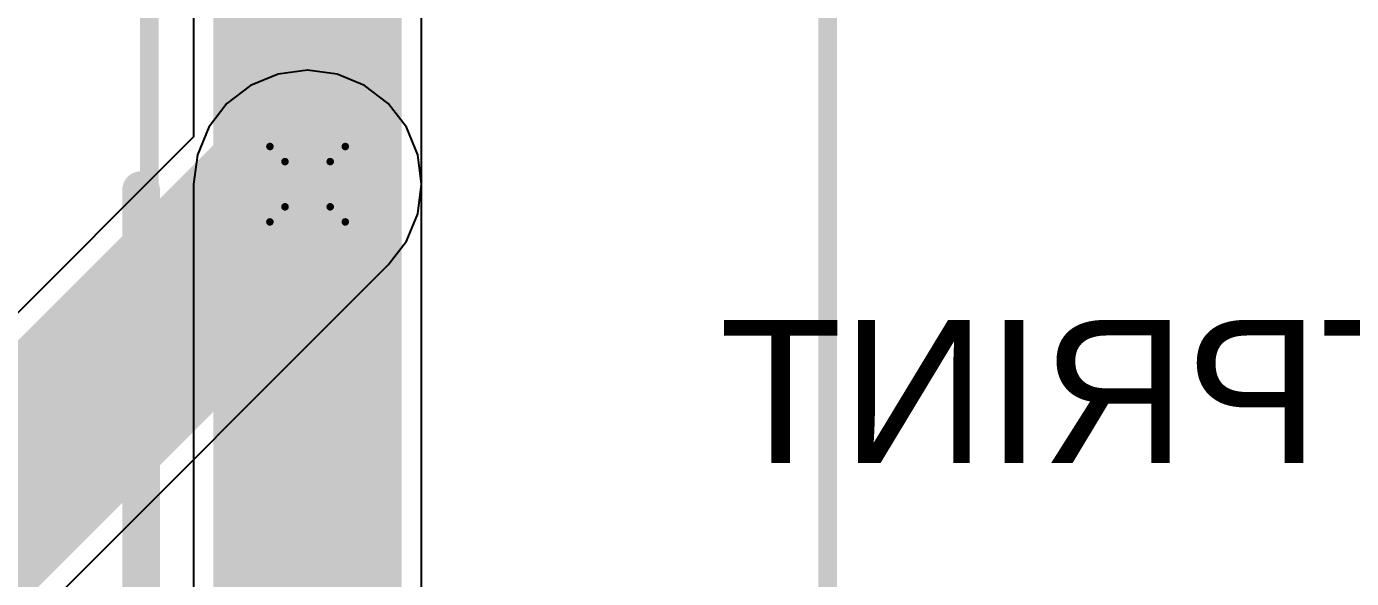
# Model space of a CAD drawing. Header units: inches. Extents: x -0.3 to 9.9, y -0.4 to 5.
# Drawn here: x 1.5114 to 1.863, y 1.1684 to 1.3148 of the extents above; entities that cross this region are included whole.
import ezdxf

# ---------------------------------------------------------------- set-up
doc = ezdxf.new("R2010")
doc.units = ezdxf.units.IN
doc.header["$MEASUREMENT"] = 0
for name, color, linetype in [('Bottom Layer', 5, 'Continuous'), ('Bottom Overlay', 54, 'Continuous'), ('Bottom Solder', 6, 'Continuous'), ('Dimension', 6, 'Continuous'), ('Drill Drawing', 1, 'Continuous'), ('Top Layer', 1, 'Continuous'), ('Top Overlay', 2, 'Continuous'), ('Top Solder', 216, 'Continuous'), ('Via Holes', 16, 'Continuous')]:
    doc.layers.add(name, color=color, linetype=linetype)
doc.styles.add('Arial', font='', dxfattribs={"height": 0.2})
doc.styles.get('Arial').set_extended_font_data('Arial')

# ---------------------------------------------------------------- blocks, each defined once
blk = doc.blocks.new('OLED_0_96________2C_12')
at = {"layer": 'Top Overlay', "const_width": 0.005}
blk.add_lwpolyline([(-0.539, -1.036), (-0.539, 0.062)], dxfattribs=at)
blk = doc.blocks.new('ZIO_101954_13')
at = {"layer": 'Top Overlay', "const_width": 0.005}
blk.add_lwpolyline([(-0.719, -1.74), (-0.719, 0.057)], dxfattribs=at)

msp = doc.modelspace()

# ---------------------------------------------------------------- hatches: boundary and pattern name
at = {"layer": 'Bottom Layer'}
h = msp.add_hatch(color=5, dxfattribs=at)
edge = h.paths.add_edge_path()
edge.add_arc((1.586, 1.273), 0.01181, 0, 360)
at = {"layer": 'Bottom Solder'}
h = msp.add_hatch(color=6, dxfattribs=at)
edge = h.paths.add_edge_path()
edge.add_arc((1.586, 1.273), 0.00591, 0, 360)
at = {"layer": 'Top Layer'}
h = msp.add_hatch(color=1, dxfattribs=at)
edge = h.paths.add_edge_path()
edge.add_arc((1.586, 1.273), 0.01181, 0, 360)
at = {"layer": 'Top Solder'}
h = msp.add_hatch(color=216, dxfattribs=at)
edge = h.paths.add_edge_path()
edge.add_arc((1.586, 1.273), 0.00591, 0, 360)
at = {"layer": 'Via Holes'}
h = msp.add_hatch(color=7, dxfattribs=at)
edge = h.paths.add_edge_path()
edge.add_arc((1.586, 1.273), 0.00591, 0, 360)

# ---------------------------------------------------------------- linework, layer by layer
at = {"layer": 'Bottom Layer'}
for p, q in [((1.61626, 1.273), (1.61626, 1.62877)), ((1.55574, 1.61624), (1.55574, 1.28553)), ((1.55574, 1.28553), (1.2666, 0.9964)), ((1.61523, 1.26517), (1.61626, 1.273)), ((1.61221, 1.25787), (1.61523, 1.26517)), ((1.6074, 1.2516), (1.61221, 1.25787)), ((1.31826, 0.96247), (1.6074, 1.2516)), ((1.6074, 1.2516), (1.6074, 1.2516))]:
    msp.add_line(p, q, dxfattribs=at)
at = {"layer": 'Bottom Layer', "const_width": 0.05}
for points in [[(1.586, 1.273), (1.586, 1.62877)], [(1.288, 0.975), (1.586, 1.273)]]:
    msp.add_lwpolyline(points, dxfattribs=at)
at = {"layer": 'Bottom Layer', "const_width": 0.025}
msp.add_lwpolyline([(1.5735, 1.273, 1), (1.5985, 1.273, 1)], format="xyb", close=True, dxfattribs=at)
msp.add_lwpolyline([(1.5735, 1.273, 1), (1.5985, 1.273, 1)], format="xyb", close=True, dxfattribs=at)
at = {"layer": 'Dimension', "const_width": 0.01}
msp.add_lwpolyline([(1.54182, 0.37295), (1.54182, 1.27145)], dxfattribs=at)
at = {"layer": 'Dimension', "const_width": 0.005}
msp.add_lwpolyline([(1.53932, 1.27145, 1), (1.54432, 1.27145, 1)], format="xyb", close=True, dxfattribs=at)
at = {"layer": 'Drill Drawing', "const_width": 0.002}
for points in [[(1.576, 1.283), (1.596, 1.283)], [(1.576, 1.263), (1.576, 1.283)], [(1.596, 1.263), (1.596, 1.283)], [(1.58, 1.279), (1.592, 1.279)], [(1.58, 1.267), (1.58, 1.279)], [(1.592, 1.267), (1.592, 1.279)], [(1.58, 1.267), (1.592, 1.267)], [(1.576, 1.263), (1.596, 1.263)]]:
    msp.add_lwpolyline(points, dxfattribs=at)
at = {"layer": 'Drill Drawing', "const_width": 0.001}
for points in [[(1.5755, 1.283, 1), (1.5765, 1.283, 1)], [(1.5755, 1.283, 1), (1.5765, 1.283, 1)], [(1.5955, 1.283, 1), (1.5965, 1.283, 1)], [(1.5955, 1.283, 1), (1.5965, 1.283, 1)], [(1.5795, 1.279, 1), (1.5805, 1.279, 1)], [(1.5795, 1.279, 1), (1.5805, 1.279, 1)], [(1.5915, 1.279, 1), (1.5925, 1.279, 1)], [(1.5915, 1.279, 1), (1.5925, 1.279, 1)], [(1.5795, 1.267, 1), (1.5805, 1.267, 1)], [(1.5795, 1.267, 1), (1.5805, 1.267, 1)], [(1.5915, 1.267, 1), (1.5925, 1.267, 1)], [(1.5915, 1.267, 1), (1.5925, 1.267, 1)], [(1.5755, 1.263, 1), (1.5765, 1.263, 1)], [(1.5755, 1.263, 1), (1.5765, 1.263, 1)], [(1.5955, 1.263, 1), (1.5965, 1.263, 1)], [(1.5955, 1.263, 1), (1.5965, 1.263, 1)]]:
    msp.add_lwpolyline(points, format="xyb", close=True, dxfattribs=at)
at = {"layer": 'Top Layer'}
for p, q in [((1.57817, 1.30223), (1.57087, 1.2992)), ((1.586, 1.30326), (1.57817, 1.30223)), ((1.59383, 1.30223), (1.586, 1.30326)), ((1.60113, 1.2992), (1.59383, 1.30223)), ((1.57087, 1.2992), (1.5646, 1.2944)), ((1.6074, 1.2944), (1.60113, 1.2992)), ((1.5646, 1.2944), (1.5598, 1.28813)), ((1.61221, 1.28813), (1.6074, 1.2944)), ((1.5598, 1.28813), (1.55677, 1.28083)), ((1.61523, 1.28083), (1.61221, 1.28813)), ((1.55677, 1.28083), (1.55574, 1.273)), ((1.61626, 1.273), (1.61523, 1.28083)), ((1.55574, 1.273), (1.55574, 0.53253)), ((1.61626, 0.52), (1.61626, 1.273))]:
    msp.add_line(p, q, dxfattribs=at)
at = {"layer": 'Top Layer', "const_width": 0.05}
msp.add_lwpolyline([(1.586, 0.52), (1.586, 1.273)], dxfattribs=at)
at = {"layer": 'Top Layer', "const_width": 0.025}
msp.add_lwpolyline([(1.5735, 1.273, 1), (1.5985, 1.273, 1)], format="xyb", close=True, dxfattribs=at)

# ---------------------------------------------------------------- block references
for name, p in [('ZIO_101954_13', (2.263, 2.113)), ('OLED_0_96________2C_12', (2.263, 1.996))]:
    msp.add_blockref(name, p)

# ---------------------------------------------------------------- texts
at = {"layer": 'Bottom Overlay', "style": 'Arial', "text_generation_flag": 2}
msp.add_text('ZERO CARBON FOOTPRINT', height=0.038, rotation=360, dxfattribs=at).set_placement((2.406, 1.199))

doc.saveas('drawing.dxf')
